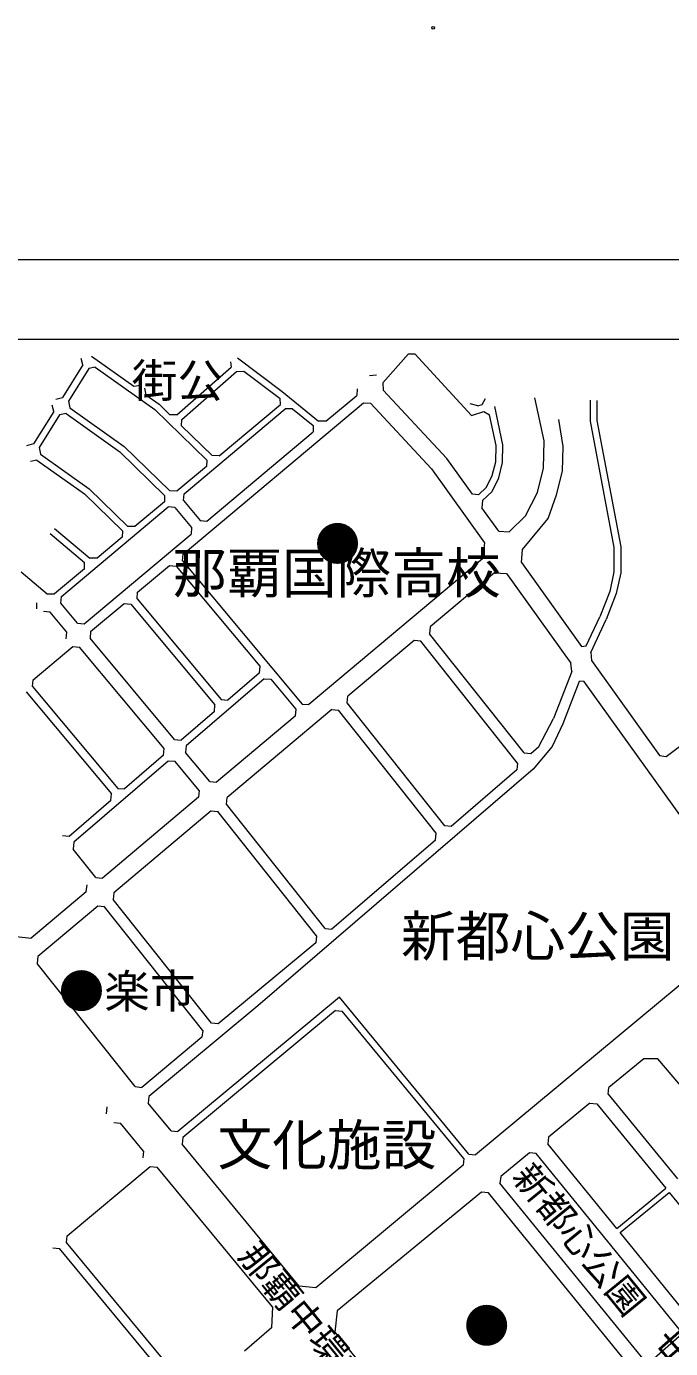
# Model space of a CAD drawing. Units: millimetres on the paper, enlarged 500 times, with parts at other scales. Extents: x -287378 to 159522, y -165011 to 67197.
# Drawn here: x -85730 to -68070, y -54362 to -18139 of the extents above; entities that cross this region are included whole.
import ezdxf
from ezdxf.enums import TextEntityAlignment as Align

# ---------------------------------------------------------------- set-up
doc = ezdxf.new("R2010")
doc.units = ezdxf.units.MM
doc.header["$LTSCALE"] = 500
doc.layers.add('0-0_0_____\ue619', color=4, linetype='Continuous', lineweight=9)
doc.layers.add('5-1__ﾞﾘｯﾄﾞ_y', color=7, linetype='Continuous', lineweight=9)
doc.styles.add('ＭＳ ゴシック', font='')
doc.styles.get('ＭＳ ゴシック').set_extended_font_data('MS Gothic')

msp = doc.modelspace()

# ---------------------------------------------------------------- linework, layer by layer
at = {"layer": '0-0_0_____\ue619'}
msp.add_line((-87056.2, -24521.1), (33050.3, -24521.5), dxfattribs=at)
msp.add_circle((-74582.1, -18177), 37.6, dxfattribs=at)
at = {"layer": '5-1__ﾞﾘｯﾄﾞ_y'}
for p, q in [((-86942.9, -26706.5), (-37904.4, -26706.5)), ((-75955.5, -27906.8), (-75259.4, -27110)), ((-75259.4, -27110), (-75084.2, -27107.7)), ((-73530.1, -28796.3), (-75084.2, -27107.7)), ((-84180.1, -27410.5), (-84740.3, -28303.2)), ((-84021.3, -27510.2), (-84580.5, -28401.4)), ((-84180.1, -27410.5), (-84226.6, -27238.3)), ((-83844.5, -27475), (-84021.3, -27510.2)), ((-83941.3, -27176.3), (-82785.8, -27996.8)), ((-83844.5, -27475), (-82209.1, -28636.2)), ((-81603.3, -28781), (-80116.7, -27478.1)), ((-80133.2, -27328.7), (-80116.7, -27478.1)), ((-79942.9, -27219), (-78717.7, -28142.1)), ((-76133, -27693.7), (-76321.3, -27709.8)), ((-82785.8, -27996.8), (-82604.8, -27964.4)), ((-78717.7, -28142.1), (-77719.3, -28953.5)), ((-77516.9, -28952), (-76676, -28247.4)), ((-76664.8, -28067.1), (-76676, -28247.4)), ((-75955.5, -27906.8), (-75952.4, -28101.7)), ((-74205.4, -29978.3), (-75952.4, -28101.7)), ((-84979.8, -28684.9), (-85026.2, -28512.7)), ((-84926.3, -28353.4), (-84740.3, -28303.2)), ((-84580.5, -28401.4), (-84543.3, -28588.5)), ((-84543.3, -28588.5), (-83051.3, -29647.9)), ((-82088.7, -28491.7), (-81796.1, -28776.1)), ((-81435.5, -32593.3), (-76488.8, -28448.5)), ((-80446.7, -29905.5), (-78768.1, -28499)), ((-78768.1, -28499), (-78772.3, -28335.7)), ((-78432.5, -28615.5), (-78635, -28617)), ((-78432.5, -28615.5), (-77865.7, -29076.2)), ((-76488.8, -28448.5), (-76298.8, -28460.3)), ((-74627.9, -30255.1), (-76298.8, -28460.3)), ((-73354.3, -28535.3), (-73568.5, -28477.7)), ((-73354.3, -28535.3), (-73235.8, -28498.4)), ((-73235.8, -28498.4), (-73143.1, -28332.3)), ((-72665.6, -29605.4), (-72891.6, -28554)), ((-70275.7, -28376.3), (-70275.7, -28949.3)), ((-84979.8, -28684.9), (-85540, -29577.6)), ((-84819.9, -28782.8), (-85379.1, -29674)), ((-84643.1, -28747.6), (-84819.9, -28782.8)), ((-84643.1, -28747.6), (-83171.6, -29792.4)), ((-81603.3, -28781), (-81796.1, -28776.1)), ((-81408.8, -30941.2), (-78635, -28617)), ((-77516.9, -28952), (-77719.3, -28953.5)), ((-73530.1, -28796.3), (-73187.9, -28689.8)), ((-73187.9, -28689.8), (-73035, -28779.1)), ((-72853.5, -29623.6), (-73035, -28779.1)), ((-71017.6, -29651.2), (-71130.2, -28908.8)), ((-70275.7, -28949.3), (-69623.4, -32415.4)), ((-81477.2, -29086), (-80641.4, -29898.3)), ((-80783.6, -31689.2), (-77864.4, -29243.2)), ((-77865.7, -29076.2), (-77864.4, -29243.2)), ((-85540, -29577.6), (-85726, -29627.8)), ((-85379.1, -29674), (-85341.9, -29861.1)), ((-83051.3, -29647.9), (-81797.2, -30866.7)), ((-72674.8, -30090.6), (-72665.6, -29605.4)), ((-85441.7, -30020.2), (-85618.5, -30055.4)), ((-85441.7, -30020.2), (-84134.2, -30948.6)), ((-85341.9, -29861.1), (-84013.9, -30804.1)), ((-80446.7, -29905.5), (-80641.4, -29898.3)), ((-73503.9, -30956.5), (-74205.4, -29978.3)), ((-80792.3, -30195.1), (-81602.4, -30873.9)), ((-74627.9, -30255.1), (-73170.5, -32287.4)), ((-72781.5, -30508.7), (-72674.8, -30090.6)), ((-71721.3, -30903.9), (-71552.4, -30242.4)), ((-73333.2, -30971.8), (-73118.9, -30764.3)), ((-73118.9, -30764.3), (-72958.2, -30442.8)), ((-72965.5, -30876.8), (-72781.5, -30508.7)), ((-84013.9, -30804.1), (-82953, -31835.1)), ((-81602.4, -30873.9), (-81797.2, -30866.7)), ((-81425.2, -31126.2), (-81408.8, -30941.2)), ((-73333.2, -30971.8), (-73503.9, -30956.5)), ((-73222.7, -31125.9), (-73240.5, -31323.9)), ((-73222.7, -31125.9), (-72965.5, -30876.8)), ((-72045, -31551.4), (-71721.3, -30903.9)), ((-84770, -33757.5), (-81842.5, -31304.6)), ((-81657.7, -31321), (-81842.5, -31304.6)), ((-81657.7, -31321), (-81200.9, -31867.6)), ((-72778.2, -31968.4), (-73240.5, -31323.9)), ((-81200.9, -31867.6), (-81217.3, -32052.6)), ((-72495.4, -31987.7), (-72045, -31551.4)), ((-85076.6, -32034.9), (-84138.5, -32830.1)), ((-84955.4, -31891.9), (-83992.7, -32707.9)), ((-84144.8, -34505.5), (-81217.3, -32052.6)), ((-83103.9, -32132), (-83792, -32708.5)), ((-72778.2, -31968.4), (-72495.4, -31987.7)), ((-81451.9, -32778.3), (-81435.5, -32593.3)), ((-73170.5, -32287.4), (-73230.7, -32727.7)), ((-72161.1, -32829), (-72129.2, -32466)), ((-69623.4, -32415.4), (-69623.4, -33085.8)), ((-84139, -32999.2), (-84138.5, -32830.1)), ((-83792, -32708.5), (-83992.7, -32707.9)), ((-82680, -33636.1), (-81808.4, -32905.8)), ((-81808.4, -32905.8), (-81623.6, -32922.2)), ((-81623.6, -32922.2), (-79329.1, -35667.4)), ((-81451.9, -32778.3), (-78170.3, -36704.3)), ((-73230.7, -32727.7), (-77985.6, -36720.6)), ((-72161.1, -32829), (-70514.7, -35124.9)), ((-85876.9, -33077.1), (-85159.3, -33685.4)), ((-84139, -32999.2), (-84958.6, -33686)), ((-72897.9, -33111.6), (-74659.5, -34590.9)), ((-72897.9, -33111.6), (-72569.9, -33125)), ((-72569.9, -33125), (-70805.5, -35585.5)), ((-69623.4, -33085.8), (-69737.8, -33623.7)), ((-85159.3, -33685.4), (-84958.6, -33686)), ((-82696.4, -33821.1), (-82680, -33636.1)), ((-69737.8, -33623.7), (-70006.3, -34311.3)), ((-69557.5, -33677.7), (-69833.9, -34385.3)), ((-85450.9, -33929.8), (-85451.4, -34098.9)), ((-84786.4, -33942.5), (-84770, -33757.5)), ((-84329.5, -34489.1), (-84786.4, -33942.5)), ((-83968.8, -34716), (-83053, -33948.6)), ((-83053, -33948.6), (-82868.2, -33965)), ((-82868.2, -33965), (-80561.2, -36725)), ((-82696.4, -33821.1), (-80391.2, -36579)), ((-85078, -34186.8), (-85262.7, -34170.4)), ((-84621.1, -34733.4), (-85078, -34186.8)), ((-70257.3, -35287.3), (-69833.9, -34385.3)), ((-84637.5, -34918.4), (-84621.1, -34733.4)), ((-84329.5, -34489.1), (-84144.8, -34505.5)), ((-83968.8, -34716), (-83985.2, -34901)), ((-74659.5, -34590.9), (-74678.4, -34778)), ((-85545, -36036.7), (-84461.6, -35128.9)), ((-84461.6, -35128.9), (-84276.8, -35145.3)), ((-81667.1, -37674.3), (-83985.2, -34901)), ((-75100.5, -34961.1), (-76916.7, -36486.3)), ((-74918.3, -34979.5), (-75100.5, -34961.1)), ((-72262.9, -38320.8), (-74918.3, -34979.5)), ((-72086.6, -38039.3), (-74678.4, -34778)), ((-81955.8, -37922.1), (-84276.8, -35145.3)), ((-70257.3, -35287.3), (-70236.6, -35512.8)), ((-79344.5, -35853.6), (-80207.4, -36594.2)), ((-79329.1, -35667.4), (-79344.5, -35853.6)), ((-70776.7, -35814.4), (-71279, -37100.2)), ((-70776.7, -35814.4), (-70805.5, -35585.5)), ((-70236.6, -35512.8), (-68374.1, -38110)), ((-85561.4, -36221.7), (-85545, -36036.7)), ((-85561.4, -36221.7), (-83227.6, -39013.8)), ((-79212.6, -36011.4), (-79028.8, -36026.6)), ((-79028.8, -36026.6), (-78341.9, -36848.4)), ((-70579.5, -36089.2), (-71028.6, -37244)), ((-70455.5, -36073.5), (-70579.5, -36089.2)), ((-70455.5, -36073.5), (-66802.9, -41167)), ((-85733.2, -36365.6), (-83397.7, -39159.7)), ((-80391.2, -36579), (-80207.4, -36594.2)), ((-80576.7, -36911.2), (-81483.4, -37689.5)), ((-80576.7, -36911.2), (-80561.2, -36725)), ((-77357.6, -36856.5), (-80224.1, -39263.7)), ((-78341.9, -36848.4), (-78358.2, -37033.5)), ((-78170.3, -36704.3), (-77985.6, -36720.6)), ((-77357.6, -36856.5), (-77175.4, -36874.9)), ((-74500.1, -40241.2), (-77175.4, -36874.9)), ((-78358.2, -37033.5), (-80516.7, -38846)), ((-71686.4, -37866.9), (-71279, -37100.2)), ((-71028.6, -37244), (-71317.7, -37867.7)), ((-68192, -38137.7), (-67202.6, -37398.1)), ((-81971.2, -38108.3), (-81955.8, -37922.1)), ((-81667.1, -37674.3), (-81483.4, -37689.5)), ((-71905.6, -38056.2), (-71686.4, -37866.9)), ((-71317.7, -37867.7), (-71834.9, -38491.4)), ((-81839.3, -38266.1), (-84429.4, -40489.4)), ((-81971.2, -38108.3), (-83043.9, -39029)), ((-81655.5, -38281.3), (-81839.3, -38266.1)), ((-80992.7, -39074.4), (-81655.5, -38281.3)), ((-80701.3, -38829.7), (-81366.9, -38033.5)), ((-72262.9, -38320.8), (-72280.8, -38509)), ((-72086.6, -38039.3), (-71905.6, -38056.2)), ((-68374.1, -38110), (-68192, -38137.7)), ((-71834.9, -38491.4), (-79381.2, -44968.9)), ((-72280.8, -38509), (-74081.1, -40054.3)), ((-83227.6, -39013.8), (-83043.9, -39029)), ((-80992.7, -39074.4), (-81009, -39259.5)), ((-80701.3, -38829.7), (-80516.7, -38846)), ((-83413.1, -39345.9), (-84557.5, -40328.2)), ((-81009, -39259.5), (-83646.5, -41474.4)), ((-83413.1, -39345.9), (-83397.7, -39159.7)), ((-80242.9, -39450.8), (-80224.1, -39263.7)), ((-77540.6, -42851.1), (-80242.9, -39450.8)), ((-80665, -39633.9), (-83330.4, -41872.1)), ((-80665, -39633.9), (-80482.9, -39652.3)), ((-77777.8, -43056.1), (-80482.9, -39652.3)), ((-74081.1, -40054.3), (-74262.3, -40037.1)), ((-84557.5, -40328.2), (-84738.7, -40311)), ((-84429.4, -40489.4), (-84447.3, -40677.6)), ((-74518, -40429.4), (-77359.4, -42868.4)), ((-74518, -40429.4), (-74500.1, -40241.2)), ((-83828.7, -41456), (-84447.3, -40677.6)), ((-83828.7, -41456), (-83646.5, -41474.4)), ((-84087.5, -41844.6), (-85601.2, -43115.7)), ((-84087.5, -41844.6), (-84068.6, -41657.5)), ((-83330.4, -41872.1), (-83349.2, -42059.3)), ((-83589.1, -42260.8), (-83771.3, -42242.4)), ((-80897, -45648.3), (-83589.1, -42260.8)), ((-80656.1, -45448.1), (-83349.2, -42059.3)), ((-65727.6, -42665.6), (-73416, -49054.7)), ((-86013.4, -43076.4), (-85601.2, -43115.7)), ((-77777.8, -43056.1), (-77797, -43242.7)), ((-77540.6, -42851.1), (-77359.4, -42868.4)), ((-77797, -43242.7), (-80473.5, -45466.9)), ((-82747.4, -47186), (-85431.9, -43808.2)), ((-77148.6, -44737.6), (-81575.3, -48416.3)), ((-73600.5, -49037.4), (-77148.6, -44737.6)), ((-79381.2, -44968.9), (-82370.3, -47452.9)), ((-77256.4, -45100.8), (-81441.4, -48578.6)), ((-77256.4, -45100.8), (-77071.9, -45118.2)), ((-73741.3, -49154.4), (-77071.9, -45118.2)), ((-80473.5, -45466.9), (-80656.1, -45448.1)), ((-80916.3, -45834.9), (-82564.8, -47204.9)), ((-80897, -45648.3), (-80916.3, -45834.9)), ((-68802.3, -46420.2), (-69758.5, -47206)), ((-68419.2, -46419.7), (-68802.3, -46420.2)), ((-66559.5, -48621.9), (-68419.2, -46419.7)), ((-82747.4, -47186), (-82564.8, -47204.9)), ((-69776.9, -47390.9), (-69758.5, -47206)), ((-69776.9, -47390.9), (-67883.2, -49709.7)), ((-83537.4, -47928.1), (-83520.3, -47743.2)), ((-82370.3, -47452.9), (-82387.7, -47638)), ((-81759.8, -48398.9), (-82387.7, -47638)), ((-83336.2, -48170.6), (-83151.5, -48187.8)), ((-82518.7, -48950.8), (-83151.5, -48187.8)), ((-81759.8, -48398.9), (-81575.3, -48416.3)), ((-81441.4, -48578.6), (-81458.8, -48763.7)), ((-78249.7, -52652.6), (-81458.8, -48763.7)), ((-69543.6, -51074.1), (-71437.3, -48755.4)), ((-82518.7, -48950.8), (-82535.8, -49135.7)), ((-73741.3, -49154.4), (-73758.7, -49339.5)), ((-73600.5, -49037.4), (-73416, -49054.7)), ((-71940.5, -48999), (-72728.3, -49646.4)), ((-71756.1, -49017.3), (-71940.5, -48999)), ((-67821.2, -53835.3), (-71756.1, -49017.3)), ((-84614, -51272.4), (-82334.6, -49378.2)), ((-82334.6, -49378.2), (-82149.9, -49395.4)), ((-78982.5, -53214.2), (-82149.9, -49395.4)), ((-73758.7, -49339.5), (-77798.1, -52696.3)), ((-72728.3, -49646.4), (-72746.7, -49831.4)), ((-68782.7, -54685), (-72746.7, -49831.4)), ((-69543.6, -51074.1), (-68201.9, -49971.6)), ((-69210.8, -54813.1), (-73065.4, -50093.3)), ((-69453.2, -51184.8), (-68111.5, -50082.3)), ((-68111.5, -50082.3), (-66209.5, -52411.1)), ((-84631.1, -51457.3), (-84614, -51272.4)), ((-67511.8, -53562), (-69453.2, -51184.8)), ((-85009.6, -51601.2), (-84824.9, -51618.3)), ((-81082.6, -56130.3), (-84824.9, -51618.3)), ((-80955.6, -55888.8), (-84631.1, -51457.3)), ((-77798.1, -52696.3), (-78249.7, -52652.6)), ((-78982.5, -53214.2), (-79012.4, -53794)), ((-77213.9, -53332.5), (-77274.3, -53916)), ((-79012.4, -53794), (-79749.4, -54429.4)), ((-77274.3, -53916), (-73561.4, -58462.2)), ((-68601.3, -54699.8), (-67836.5, -54023.9))]:
    msp.add_line(p, q, dxfattribs=at)
for points in [[(-81477.2, -29086), (-81472.6, -28908), (-79972, -27592.7), (-79768.4, -27585.2), (-78772.3, -28335.7)], [(-82488.7, -28046.8), (-82455.7, -28231.1), (-82088.7, -28491.7)], [(-71552.4, -30242.4), (-71538.4, -29496.4), (-71791.7, -28317.6)], [(-70088.2, -28390), (-70088.2, -28931.8), (-69435.9, -32397.9)], [(-82209.1, -28636.2), (-80785.9, -30019.3), (-80792.3, -30195.1)], [(-72958.2, -30442.8), (-72861.8, -30065.3), (-72853.5, -29623.6)], [(-71200.6, -30974.3), (-71031.7, -30326.8), (-71017.6, -29651.2)], [(-83171.6, -29792.4), (-81941.6, -30987.8), (-81948.1, -31163.5)], [(-84134.2, -30948.6), (-83097.4, -31956.2), (-83103.9, -32132)], [(-81425.2, -31126.2), (-80968.4, -31672.8), (-80783.6, -31689.2)], [(-72129.2, -32466), (-71425.8, -31621.7), (-71200.6, -30974.3)], [(-81948.1, -31163.5), (-82758.2, -31842.3), (-82953, -31835.1)], [(-69435.9, -32397.9), (-69435.9, -33105.5), (-69557.5, -33677.7)], [(-70514.7, -35124.9), (-70382.5, -35112.7), (-70006.3, -34311.3)], [(-79212.6, -36011.4), (-81351.4, -37847.3), (-81366.9, -38033.5)], [(-74262.3, -40037.1), (-76935.5, -36673.4), (-76916.7, -36486.3)], [(-83771.3, -42242.4), (-85413, -43621), (-85431.9, -43808.2)], [(-70280, -47634.5), (-71419, -48570.4), (-71437.3, -48755.4)], [(-70280, -47634.5), (-70095.6, -47652.9), (-68201.9, -49971.6)], [(-73065.4, -50093.3), (-73249.9, -50075), (-77213.9, -53332.5)]]:
    msp.add_lwpolyline(points, dxfattribs=at)

# ---------------------------------------------------------------- texts
at = {"layer": '5-1__ﾞﾘｯﾄﾞ_y', "style": 'ＭＳ ゴシック'}
for s, height, p in [('街公', 916.4, (-82838.5, -28574.3)), ('●', 916.4, (-77825.7, -33052.3)), ('那覇国際高校', 1100, (-81726.7, -33995.2)), ('新都心公園', 1100, (-75461.3, -43941.1)), ('●楽市', 916.4, (-84845.9, -45306)), ('文化施設', 1100, (-80491.8, -49663)), ('●', 916.4, (-73737.1, -54474.8))]:
    msp.add_text(s, height=height, dxfattribs=at).set_placement(p, align=Align.BOTTOM_LEFT)
for s, rotation, p in [('新都心公園', 309.239, (-72608, -49802)), ('那覇中環状線', 309.239, (-80123.5, -51972.7)), ('新都心中通り線', 41.281, (-70162, -57071.6))]:
    msp.add_text(s, height=733.1, rotation=rotation, dxfattribs=at).set_placement(p, align=Align.BOTTOM_LEFT)

doc.saveas('drawing.dxf')
